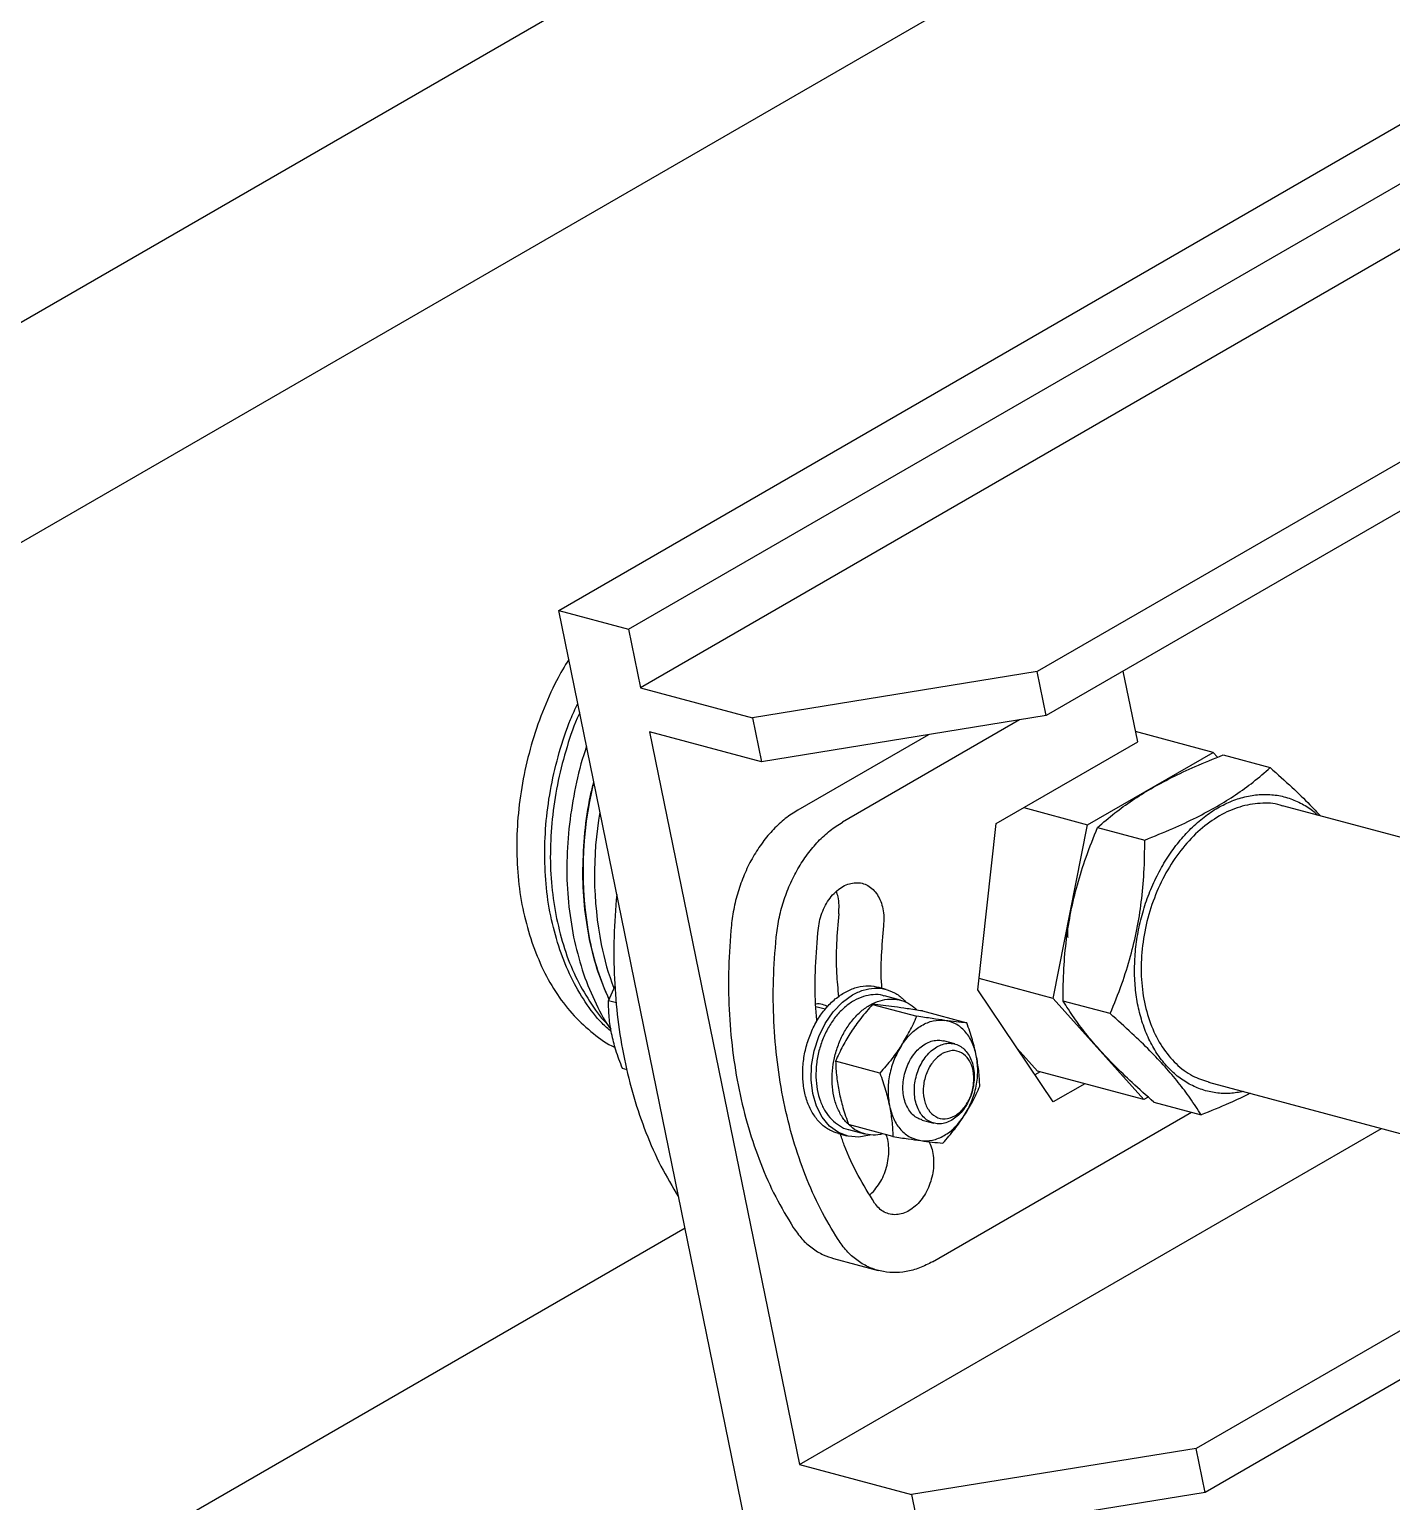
# Model space of a CAD drawing. Header units: millimetres. Extents: x 861 to 27901, y 673 to 17923.
# Drawn here: x 24084.3 to 24348, y 6868.1 to 7153 of the extents above; entities that cross this region are included whole.
import ezdxf

# ---------------------------------------------------------------- set-up
doc = ezdxf.new("R2010")
doc.units = ezdxf.units.MM
doc.header["$LTSCALE"] = 33.3

msp = doc.modelspace()

# ---------------------------------------------------------------- linework, layer by layer
at = {"color": 7, "linetype": 'Continuous', "lineweight": 25}
for p, q in [((24006.04, 7052.09), (24788.9, 7504.02)), ((24788.9, 7461.38), (24017.49, 7016.06)), ((24186.77, 7040.55), (24753.01, 7367.44)), ((24200.3, 7036.93), (24766.54, 7363.81)), ((24768.87, 7352.46), (24202.63, 7025.58)), ((24789.57, 7323.23), (24279.39, 7028.71)), ((24791.31, 7314.72), (24281.14, 7020.2)), ((24223.91, 6859.02), (24186.77, 7040.55)), ((24186.77, 7040.55), (24200.3, 7036.93)), ((24200.3, 7036.93), (24202.63, 7025.58)), ((24279.39, 7028.71), (24224.29, 7019.78)), ((24281.14, 7020.2), (24279.39, 7028.71)), ((24298.83, 7015.12), (24296.04, 7028.8)), ((24202.63, 7025.58), (24224.29, 7019.78)), ((24224.29, 7019.78), (24226.03, 7011.27)), ((24281.14, 7020.2), (24226.03, 7011.27)), ((24226.03, 7011.27), (24204.37, 7017.07)), ((24204.37, 7017.07), (24233.39, 6875.25)), ((24275.95, 7019.36), (24241.73, 6999.6)), ((24313.43, 7013.08), (24298.43, 7017.1)), ((24258.32, 7016.5), (24233.07, 7001.92)), ((24271.44, 6999.31), (24298.83, 7015.12)), ((24289.15, 6999.07), (24313.43, 7013.08)), ((24313.43, 7013.08), (24314.29, 7012.12)), ((24315.36, 7012.57), (24324.49, 7010.12)), ((24276.77, 7002.39), (24289.15, 6999.07)), ((24451.44, 6969.39), (24326.89, 7002.75)), ((24267.91, 6967.14), (24271.44, 6999.31)), ((24282.45, 6965.47), (24289.15, 6999.07)), ((24291.08, 6998.55), (24300.22, 6996.11)), ((24282.45, 6965.47), (24268.14, 6969.3)), ((24196.43, 6965), (24197.68, 6967.87)), ((24250.13, 6967.19), (24248.51, 6967.62)), ((24252.91, 6965.12), (24249.8, 6965.95)), ((24282.46, 6945.42), (24267.91, 6967.14)), ((24300.03, 6945.89), (24282.45, 6965.47)), ((24197.96, 6964.59), (24196.43, 6965)), ((24238.34, 6963.37), (24236.52, 6963.86)), ((24247.52, 6964.31), (24256.09, 6962.01)), ((24257.18, 6963.03), (24265.76, 6960.73)), ((24293.52, 6962.51), (24284.39, 6964.95)), ((24263.45, 6956.64), (24261.24, 6957.23)), ((24275.51, 6955.8), (24279.46, 6951.4)), ((24199.99, 6951.66), (24199.11, 6951.9)), ((24248.94, 6951.02), (24240.36, 6953.32)), ((24279.93, 6951.27), (24278.93, 6950.7)), ((24300.03, 6945.89), (24279.46, 6951.4)), ((24288.59, 6948.95), (24282.46, 6945.42)), ((24312.56, 6949.26), (24437.12, 6915.89)), ((24266.8, 6947.48), (24266.8, 6947.49)), ((24266.83, 6947.58), (24266.83, 6947.59)), ((24300.86, 6946.37), (24300.03, 6945.89)), ((24259.14, 6914.51), (24309.23, 6943.42)), ((24301.97, 6945.37), (24311.1, 6942.92)), ((24233.39, 6875.25), (24346.05, 6940.29)), ((24242.87, 6940.09), (24245.98, 6939.26)), ((24251.45, 6938.74), (24242.88, 6941.03)), ((24257.14, 6941.92), (24259.35, 6941.33)), ((24240.92, 6939.29), (24242.54, 6938.85)), ((24394.79, 6927.23), (24310.16, 6878.38)), ((24406.04, 6924.22), (24311.9, 6869.87)), ((24057.74, 6832.44), (24211.22, 6921.04)), ((24239.97, 6915.13), (24248.63, 6912.81)), ((24310.16, 6878.38), (24255.05, 6869.45)), ((24311.9, 6869.87), (24310.16, 6878.38)), ((24233.39, 6875.25), (24255.05, 6869.45)), ((24255.05, 6869.45), (24256.79, 6860.94)), ((24311.9, 6869.87), (24256.79, 6860.94))]:
    msp.add_line(p, q, dxfattribs=at)
at = {"color": 7, "linetype": 'Continuous', "lineweight": 25, "flags": 128}
msp.add_lwpolyline([(24247.11, 6939.06), (24246.94, 6938.99), (24244.85, 6938.61), (24242.8, 6938.79), (24240.9, 6939.51), (24239.2, 6940.75), (24237.78, 6942.47), (24236.69, 6944.59), (24235.96, 6947.03), (24235.64, 6949.71), (24235.73, 6952.51), (24236.22, 6955.33), (24237.1, 6958.06), (24238.34, 6960.6), (24239.89, 6962.85), (24241.68, 6964.72), (24243.65, 6966.14)], dxfattribs=at)
at = {"color": 7, "linetype": 'Continuous', "lineweight": 25}
for centre, radius, start, end in [((24263.3, 6990.36), 71.82, 166.3234, 190.8453), ((24264.24, 6989.46), 70.55, 170.1565, 191.0906), ((24244.65, 6987.19), 52.92, 191.274, 204.5022), ((24249.32, 6986.86), 55.41, 191.4171, 200.5468)]:
    msp.add_arc(centre, radius, start, end, dxfattribs=at)
for points, knots in [([(24188.71, 7031.07), (24187.9, 7029.71), (24185.99, 7026.49), (24183.55, 7020.91), (24181.37, 7014.53), (24179.8, 7007.96), (24178.85, 7001.31), (24178.54, 6994.71), (24178.89, 6988.26), (24179.84, 6982.05), (24180.99, 6978.24), (24181.57, 6976.33)], [0, 0, 0, 0, 0.083197, 0.197798, 0.312398, 0.426998, 0.541599, 0.656199, 0.770799, 0.8854, 1, 1, 1, 1]), ([(24186.98, 6974.88), (24186.4, 6976.79), (24185.25, 6980.6), (24184.31, 6986.81), (24183.96, 6993.26), (24184.27, 6999.86), (24185.21, 7006.51), (24186.81, 7013.07), (24188.56, 7018.46), (24189.97, 7021.51), (24190.45, 7022.54)], [0, 0, 0, 0, 0.133082, 0.266165, 0.399247, 0.53233, 0.665412, 0.798495, 0.931577, 1, 1, 1, 1]), ([(24190.83, 7020.71), (24190.67, 7020.37), (24189.57, 7018.02), (24188.07, 7013.35), (24186.41, 7006.82), (24185.41, 7000.17), (24185.05, 6993.56), (24185.3, 6987.07), (24186, 6982.98), (24186.35, 6980.93)], [0, 0, 0, 0, 0.027441, 0.189535, 0.351628, 0.513721, 0.675814, 0.837907, 1, 1, 1, 1]), ([(24192.16, 7014.19), (24191.97, 7013.66), (24190.96, 7010.84), (24189.76, 7005.48), (24188.62, 6998.26), (24188.24, 6991.06), (24188.51, 6984), (24189.27, 6979.55), (24189.65, 6977.32)], [0, 0, 0, 0, 0.044161, 0.2353288, 0.4264966, 0.6176644, 0.8088322, 1, 1, 1, 1]), ([(24291.08, 6998.55), (24292.16, 6999.49), (24294.2, 7001.26), (24297.67, 7003.77), (24301.34, 7006.06), (24305.42, 7008.25), (24310.08, 7010.44), (24313.54, 7011.83), (24315.36, 7012.57)], [0, 0, 0, 0, 0.182375, 0.345749, 0.5, 0.654251, 0.817624, 1, 1, 1, 1]), ([(24300.22, 6996.11), (24302.04, 6996.84), (24305.5, 6998.24), (24310.16, 7000.43), (24314.24, 7002.61), (24317.91, 7004.9), (24321.38, 7007.41), (24323.42, 7009.18), (24324.49, 7010.12)], [0, 0, 0, 0, 0.1826877, 0.3459844, 0.5, 0.6540051, 0.8173015, 1, 1, 1, 1]), ([(24324.49, 7010.12), (24325.91, 7008.85), (24328.61, 7006.45), (24331.85, 7003.32), (24333.53, 7001.51), (24334.2, 7000.79)], [0, 0, 0, 0, 0.4034771, 0.7641279, 1, 1, 1, 1]), ([(24192.76, 6976.85), (24192.38, 6979.05), (24191.62, 6983.46), (24191.35, 6990.45), (24191.77, 6997.56), (24192.52, 7003.22), (24193.35, 7006.42), (24193.57, 7007.28)], [0, 0, 0, 0, 0.22905, 0.4581, 0.68715, 0.916201, 1, 1, 1, 1]), ([(24319.35, 6947.44), (24318.48, 6947.29), (24316.67, 6946.98), (24313.97, 6947.12), (24311.31, 6947.72), (24308.79, 6948.82), (24306.46, 6950.37), (24304.35, 6952.37), (24302.51, 6954.77), (24300.96, 6957.53), (24299.74, 6960.61), (24298.85, 6963.95), (24298.33, 6967.5), (24298.17, 6971.2), (24298.38, 6974.97), (24298.95, 6978.77), (24299.88, 6982.52), (24301.15, 6986.15), (24302.74, 6989.61), (24304.61, 6992.84), (24306.75, 6995.78), (24309.11, 6998.39), (24311.65, 7000.61), (24314.33, 7002.41), (24317.1, 7003.75), (24319.91, 7004.62), (24322.72, 7005.01), (24325.48, 7004.89), (24328.15, 7004.29), (24330.66, 7003.17), (24332.49, 7002.05), (24333.39, 7001.16), (24333.6, 7000.95)], [0, 0, 0, 0, 0.031812, 0.066017, 0.100222, 0.134426, 0.168631, 0.202836, 0.237041, 0.271245, 0.30545, 0.339655, 0.37386, 0.408064, 0.442269, 0.476474, 0.510679, 0.544883, 0.579088, 0.613293, 0.647498, 0.681702, 0.715907, 0.750112, 0.784317, 0.818521, 0.852726, 0.886931, 0.921136, 0.95534, 0.989545, 1, 1, 1, 1]), ([(24326.87, 7002.69), (24326.71, 7002.76), (24325.36, 7003.29), (24322.54, 7003.32), (24318.57, 7002.69), (24314.63, 7000.92), (24310.88, 6998.23), (24307.47, 6994.68), (24304.54, 6990.41), (24302.19, 6985.58), (24300.51, 6980.39), (24299.57, 6975.03), (24299.41, 6969.71), (24300.02, 6964.63), (24301.4, 6959.99), (24303.47, 6955.95), (24306.18, 6952.71), (24309.24, 6950.38), (24311.52, 6949.65), (24312.58, 6949.32)], [0, 0, 0, 0, 0.008363, 0.070863, 0.133363, 0.195863, 0.258363, 0.320863, 0.383363, 0.445863, 0.508363, 0.570863, 0.633363, 0.695863, 0.758363, 0.820863, 0.883363, 0.945863, 1, 1, 1, 1]), ([(24284.39, 6964.95), (24284.41, 6967.06), (24284.46, 6971.05), (24284.99, 6976.84), (24285.85, 6982.26), (24287.13, 6987.57), (24288.84, 6993.04), (24290.31, 6996.65), (24291.08, 6998.55)], [0, 0, 0, 0, 0.1823753, 0.3457486, 0.5, 0.6542506, 0.8176238, 1, 1, 1, 1]), ([(24293.52, 6962.51), (24294.29, 6964.41), (24295.76, 6968.03), (24297.48, 6973.5), (24298.75, 6978.8), (24299.61, 6984.22), (24300.14, 6990.01), (24300.19, 6994), (24300.22, 6996.11)], [0, 0, 0, 0, 0.182688, 0.345984, 0.5, 0.654005, 0.817302, 1, 1, 1, 1]), ([(24240.97, 6981.84), (24241, 6982.4), (24241.08, 6983.51), (24240.91, 6985), (24240.64, 6985.84), (24240.53, 6986.2)], [0, 0, 0, 0, 0.363039, 0.726078, 1, 1, 1, 1]), ([(24186.35, 6980.93), (24186.82, 6978.96), (24187.77, 6975.01), (24189.94, 6969.62), (24192.68, 6964.84), (24194.85, 6961.73), (24196.21, 6960.46), (24196.34, 6960.34)], [0, 0, 0, 0, 0.243585, 0.48717, 0.730756, 0.974341, 1, 1, 1, 1]), ([(24240.97, 6981.84), (24240.8, 6979.91), (24240.46, 6976.06), (24240.46, 6970.67), (24240.78, 6967.3), (24240.92, 6965.78)], [0, 0, 0, 0, 0.3538586, 0.7077172, 1, 1, 1, 1]), ([(24189.65, 6977.32), (24190.17, 6975.17), (24191.19, 6970.85), (24193.61, 6965.07), (24195.52, 6961.26), (24196.78, 6959.63), (24196.87, 6959.52)], [0, 0, 0, 0, 0.325111, 0.650222, 0.975333, 1, 1, 1, 1]), ([(24196.54, 6965.24), (24195.78, 6966.98), (24194.21, 6970.61), (24193.25, 6974.71), (24192.76, 6976.85)], [0, 0, 0, 0, 0.478933, 1, 1, 1, 1]), ([(24236.74, 6961.07), (24236.65, 6962.11), (24236.35, 6965.54), (24236.38, 6971.56), (24236.81, 6976.56), (24237.03, 6979.06)], [0, 0, 0, 0, 0.177208, 0.588604, 1, 1, 1, 1]), ([(24249.63, 6979.52), (24249.47, 6977.59), (24249.14, 6973.74), (24249.08, 6969.69), (24249.25, 6967.63), (24249.27, 6967.42)], [0, 0, 0, 0, 0.473109, 0.946217, 1, 1, 1, 1]), ([(24285.37, 6977.22), (24285.35, 6977.41), (24285.31, 6977.86), (24285.32, 6978.32), (24285.33, 6978.59)], [0, 0, 0, 0, 0.42244, 1, 1, 1, 1]), ([(24181.57, 6976.33), (24182.26, 6974.52), (24183.64, 6970.89), (24186.43, 6966.14), (24189.68, 6961.97), (24193.43, 6958.62), (24196.14, 6956.63), (24197.65, 6956.01), (24197.69, 6955.99)], [0, 0, 0, 0, 0.199011, 0.398022, 0.597033, 0.796044, 0.995055, 1, 1, 1, 1]), ([(24196.94, 6959.03), (24196.34, 6959.56), (24194.49, 6961.19), (24191.86, 6964.71), (24189.05, 6969.43), (24187.67, 6973.07), (24186.98, 6974.88)], [0, 0, 0, 0, 0.136507, 0.424338, 0.712169, 1, 1, 1, 1]), ([(24240.93, 6939.32), (24240.36, 6939.5), (24239.15, 6939.88), (24237.53, 6941.12), (24236.1, 6942.83), (24235, 6944.97), (24234.27, 6947.43), (24233.95, 6950.12), (24234.03, 6952.94), (24234.53, 6955.78), (24235.42, 6958.53), (24236.66, 6961.09), (24238.22, 6963.34), (24240.02, 6965.25), (24241.36, 6966.13), (24242.03, 6966.57)], [0, 0, 0, 0, 0.0673232, 0.1450463, 0.2227694, 0.3004924, 0.3782155, 0.4559386, 0.5336616, 0.6113847, 0.6891077, 0.7668308, 0.8445539, 0.9222769, 1, 1, 1, 1]), ([(24249.79, 6965.92), (24249.69, 6965.96), (24249.01, 6966.21), (24247.64, 6966.23), (24245.75, 6965.91), (24243.87, 6965.07), (24242.08, 6963.78), (24240.45, 6962.1), (24239.05, 6960.07), (24237.91, 6957.78), (24237.09, 6955.31), (24236.61, 6952.76), (24236.5, 6950.22), (24236.76, 6947.78), (24237.37, 6945.53), (24238.32, 6943.57), (24239.57, 6941.95), (24241.08, 6940.8), (24242.21, 6940.19), (24242.85, 6940.1), (24242.87, 6940.1)], [0, 0, 0, 0, 0.010899, 0.0725549, 0.1342108, 0.1958668, 0.2575227, 0.3191786, 0.3808346, 0.4424905, 0.5041464, 0.5658023, 0.6274583, 0.6891142, 0.7507701, 0.8124261, 0.874082, 0.9357379, 0.9973938, 1, 1, 1, 1]), ([(24242.83, 6941.17), (24242.65, 6941.32), (24241.99, 6941.9), (24241.11, 6943.33), (24240.25, 6945.37), (24239.75, 6947.69), (24239.61, 6950.17), (24239.83, 6952.72), (24240.42, 6955.26), (24241.34, 6957.68), (24242.56, 6959.9), (24244.05, 6961.83), (24245.73, 6963.4), (24247.55, 6964.54), (24249.45, 6965.23), (24251.34, 6965.43), (24253.16, 6965.13), (24254.8, 6964.4), (24255.7, 6963.58), (24256.12, 6963.19)], [0, 0, 0, 0, 0.022712, 0.084236, 0.14576, 0.207284, 0.268809, 0.330333, 0.391857, 0.453382, 0.514906, 0.57643, 0.637955, 0.699479, 0.761003, 0.822528, 0.884052, 0.945576, 1, 1, 1, 1]), ([(24242.03, 6966.57), (24242.72, 6966.92), (24244.1, 6967.61), (24246.2, 6967.92), (24247.69, 6967.91), (24248.41, 6967.63), (24248.5, 6967.59)], [0, 0, 0, 0, 0.319101, 0.638202, 0.957302, 1, 1, 1, 1]), ([(24243.65, 6966.14), (24244.34, 6966.48), (24245.72, 6967.17), (24247.83, 6967.52), (24249.89, 6967.35), (24251.79, 6966.6), (24253.19, 6965.68), (24253.82, 6964.87), (24253.99, 6964.66)], [0, 0, 0, 0, 0.186355, 0.37271, 0.559065, 0.74542, 0.931774, 1, 1, 1, 1]), ([(24197, 6958.66), (24196.82, 6959.7), (24196.44, 6961.9), (24196.43, 6963.93), (24196.43, 6965)], [0, 0, 0, 0, 0.476313, 1, 1, 1, 1]), ([(24236.5, 6964.42), (24236.52, 6964.43), (24236.97, 6964.51), (24237.79, 6964.39), (24238.52, 6964.07), (24238.87, 6963.92)], [0, 0, 0, 0, 0.033696, 0.52847, 1, 1, 1, 1]), ([(24247.52, 6964.31), (24246.73, 6963.41), (24245.22, 6961.69), (24243.96, 6959.85), (24243.35, 6958.97)], [0, 0, 0, 0, 0.521843, 1, 1, 1, 1]), ([(24251.76, 6963.83), (24251.01, 6963.92), (24249.44, 6964.12), (24248.18, 6964.25), (24247.52, 6964.31)], [0, 0, 0, 0, 0.478157, 1, 1, 1, 1]), ([(24257.18, 6963.03), (24256.18, 6963.18), (24254.25, 6963.48), (24252.57, 6963.72), (24251.76, 6963.83)], [0, 0, 0, 0, 0.521843, 1, 1, 1, 1]), ([(24301.97, 6945.37), (24300.54, 6946.64), (24297.85, 6949.04), (24294.31, 6952.48), (24291.3, 6955.67), (24288.69, 6958.74), (24286.34, 6961.86), (24285.06, 6963.89), (24284.39, 6964.95)], [0, 0, 0, 0, 0.1823753, 0.3457486, 0.5, 0.6542506, 0.8176238, 1, 1, 1, 1]), ([(24311.1, 6942.92), (24310.42, 6943.99), (24309.14, 6946.02), (24306.79, 6949.14), (24304.19, 6952.21), (24301.18, 6955.39), (24297.64, 6958.83), (24294.94, 6961.24), (24293.52, 6962.51)], [0, 0, 0, 0, 0.1826877, 0.3459844, 0.5, 0.6540051, 0.8173015, 1, 1, 1, 1]), ([(24253.1, 6956.36), (24253.65, 6957.25), (24254.8, 6959.12), (24255.65, 6961.02), (24256.09, 6962.01)], [0, 0, 0, 0, 0.478157, 1, 1, 1, 1]), ([(24261.51, 6961.21), (24260.71, 6961.33), (24259.02, 6961.56), (24257.1, 6961.86), (24256.09, 6962.01)], [0, 0, 0, 0, 0.478157, 1, 1, 1, 1]), ([(24265.76, 6960.73), (24265.1, 6960.79), (24263.83, 6960.92), (24262.26, 6961.12), (24261.51, 6961.21)], [0, 0, 0, 0, 0.521843, 1, 1, 1, 1]), ([(24267.6, 6954.43), (24267.37, 6955.43), (24266.89, 6957.51), (24266.15, 6959.63), (24265.76, 6960.73)], [0, 0, 0, 0, 0.478157, 1, 1, 1, 1]), ([(24199.11, 6951.9), (24198.65, 6953.08), (24197.78, 6955.35), (24197.25, 6957.59), (24197, 6958.66)], [0, 0, 0, 0, 0.523687, 1, 1, 1, 1]), ([(24243.35, 6958.97), (24242.8, 6958.08), (24241.66, 6956.21), (24240.81, 6954.31), (24240.36, 6953.32)], [0, 0, 0, 0, 0.478157, 1, 1, 1, 1]), ([(24257.15, 6941.93), (24256.84, 6942.03), (24256.19, 6942.24), (24255.31, 6942.91), (24254.54, 6943.83), (24253.94, 6944.99), (24253.55, 6946.32), (24253.37, 6947.77), (24253.42, 6949.3), (24253.69, 6950.83), (24254.17, 6952.32), (24254.84, 6953.7), (24255.68, 6954.92), (24256.66, 6955.94), (24257.73, 6956.71), (24258.86, 6957.22), (24260, 6957.4), (24260.8, 6957.39), (24261.19, 6957.24), (24261.24, 6957.22)], [0, 0, 0, 0, 0.054137, 0.116637, 0.179137, 0.241637, 0.304137, 0.366637, 0.429137, 0.491637, 0.554137, 0.616637, 0.679137, 0.741637, 0.804137, 0.866637, 0.929137, 0.991637, 1, 1, 1, 1]), ([(24253.1, 6956.36), (24252.5, 6955.48), (24251.24, 6953.64), (24249.73, 6951.92), (24248.94, 6951.02)], [0, 0, 0, 0, 0.478157, 1, 1, 1, 1]), ([(24268.27, 6948.45), (24268.23, 6949.46), (24268.14, 6951.39), (24267.78, 6953.45), (24267.6, 6954.43)], [0, 0, 0, 0, 0.521843, 1, 1, 1, 1]), ([(24240.36, 6953.32), (24240.41, 6952.31), (24240.49, 6950.37), (24240.86, 6948.31), (24241.03, 6947.33)], [0, 0, 0, 0, 0.521843, 1, 1, 1, 1]), ([(24248.94, 6951.02), (24249.33, 6949.92), (24250.07, 6947.8), (24250.55, 6945.72), (24250.78, 6944.72)], [0, 0, 0, 0, 0.521843, 1, 1, 1, 1]), ([(24265.28, 6942.79), (24265.83, 6943.68), (24266.98, 6945.55), (24267.83, 6947.45), (24268.27, 6948.45)], [0, 0, 0, 0, 0.478157, 1, 1, 1, 1]), ([(24241.03, 6947.33), (24241.26, 6946.34), (24241.74, 6944.25), (24242.49, 6942.14), (24242.88, 6941.03)], [0, 0, 0, 0, 0.478157, 1, 1, 1, 1]), ([(24320.63, 6947.1), (24319.27, 6946.44), (24316.24, 6944.98), (24312.93, 6943.66), (24311.1, 6942.92)], [0, 0, 0, 0, 0.4462981, 1, 1, 1, 1]), ([(24250.78, 6944.72), (24250.96, 6943.74), (24251.32, 6941.68), (24251.41, 6939.75), (24251.45, 6938.74)], [0, 0, 0, 0, 0.478157, 1, 1, 1, 1]), ([(24261.12, 6937.45), (24261.91, 6938.35), (24263.42, 6940.08), (24264.68, 6941.91), (24265.28, 6942.79)], [0, 0, 0, 0, 0.521843, 1, 1, 1, 1]), ([(24249.46, 6939.27), (24249.31, 6939.22), (24248.54, 6938.97), (24247.13, 6938.99), (24245.35, 6939.38), (24243.94, 6940.07), (24243.25, 6940.77), (24243.01, 6941)], [0, 0, 0, 0, 0.061357, 0.329214, 0.597072, 0.86493, 1, 1, 1, 1]), ([(24247.91, 6925.86), (24246.83, 6927.61), (24244.67, 6931.11), (24242.5, 6935.63), (24241.55, 6938.46), (24241.3, 6939.18)], [0, 0, 0, 0, 0.427198, 0.854395, 1, 1, 1, 1]), ([(24246.96, 6927.47), (24247.01, 6927.51), (24247.46, 6927.83), (24248.2, 6928.7), (24249.13, 6930.03), (24249.86, 6931.56), (24250.37, 6933.2), (24250.66, 6934.89), (24250.69, 6936.56), (24250.54, 6937.99), (24250.27, 6938.77), (24250.17, 6939.08)], [0, 0, 0, 0, 0.018086, 0.146351, 0.274615, 0.40288, 0.531144, 0.659409, 0.787673, 0.915938, 1, 1, 1, 1]), ([(24258.42, 6937.74), (24258.51, 6937.59), (24258.83, 6937.02), (24259.15, 6935.83), (24259.37, 6934.24), (24259.32, 6932.57), (24259.04, 6930.88), (24258.52, 6929.24), (24257.79, 6927.71), (24256.87, 6926.36), (24255.8, 6925.23), (24254.63, 6924.37), (24253.39, 6923.8), (24252.13, 6923.56), (24250.91, 6923.65), (24249.77, 6924.08), (24248.73, 6924.79), (24248.19, 6925.5), (24247.91, 6925.86)], [0, 0, 0, 0, 0.025222, 0.090207, 0.155192, 0.220178, 0.285163, 0.350148, 0.415133, 0.480118, 0.545104, 0.610089, 0.675074, 0.740059, 0.805044, 0.87003, 0.935015, 1, 1, 1, 1]), ([(24251.45, 6938.74), (24252.46, 6938.58), (24254.38, 6938.28), (24256.07, 6938.05), (24256.87, 6937.94)], [0, 0, 0, 0, 0.521843, 1, 1, 1, 1]), ([(24256.87, 6937.94), (24257.62, 6937.84), (24259.19, 6937.64), (24260.46, 6937.52), (24261.12, 6937.45)], [0, 0, 0, 0, 0.478157, 1, 1, 1, 1]), ([(24232.17, 6921.13), (24232.71, 6920.37), (24233.79, 6918.85), (24235.77, 6917.1), (24237.83, 6915.81), (24239.3, 6915.37), (24239.98, 6915.16)], [0, 0, 0, 0, 0.259698, 0.519395, 0.779093, 1, 1, 1, 1])]:
    msp.add_open_spline(points, degree=3, knots=knots, dxfattribs=at)
for points in [[(24233.07, 7001.92), (24232.24, 7001.4), (24230.6, 7000.35), (24228.31, 6998.22), (24226.21, 6995.73), (24224.36, 6992.91), (24222.79, 6989.81), (24221.56, 6986.52), (24220.64, 6983.1), (24220.34, 6980.78), (24220.19, 6979.63)], [(24228.86, 6977.31), (24229.01, 6978.46), (24229.31, 6980.78), (24230.22, 6984.2), (24231.46, 6987.49), (24233.02, 6990.59), (24234.87, 6993.41), (24236.97, 6995.89), (24239.26, 6998.03), (24240.91, 6999.08), (24241.73, 6999.6)], [(24197.99, 6985.57), (24197.78, 6982.83), (24197.36, 6977.35), (24197.47, 6969.25), (24198.13, 6961.33), (24199.38, 6953.67), (24201.2, 6946.34), (24203.58, 6939.41), (24206.46, 6932.91), (24208.79, 6929.02), (24209.96, 6927.07)], [(24237.03, 6979.06), (24237.11, 6979.62), (24237.28, 6980.74), (24237.84, 6982.37), (24238.58, 6983.89), (24239.51, 6985.22), (24240.59, 6986.33), (24241.78, 6987.17), (24243.02, 6987.7), (24244.28, 6987.91), (24245.49, 6987.79), (24246.63, 6987.34), (24247.64, 6986.59), (24248.48, 6985.55), (24249.13, 6984.27), (24249.55, 6982.8), (24249.74, 6981.2), (24249.67, 6980.08), (24249.63, 6979.52)], [(24220.19, 6979.63), (24219.98, 6976.89), (24219.56, 6971.41), (24219.68, 6963.3), (24220.33, 6955.38), (24221.59, 6947.72), (24223.4, 6940.39), (24225.78, 6933.46), (24228.66, 6926.96), (24231, 6923.07), (24232.17, 6921.13)], [(24240.83, 6918.8), (24239.66, 6920.75), (24237.32, 6924.64), (24234.45, 6931.14), (24232.07, 6938.07), (24230.25, 6945.4), (24229, 6953.06), (24228.34, 6960.98), (24228.23, 6969.08), (24228.65, 6974.57), (24228.86, 6977.31)], [(24253.1, 6956.36), (24253.68, 6957.15), (24254.84, 6958.72), (24256.99, 6960.32), (24259.27, 6961.28), (24260.76, 6961.24), (24261.51, 6961.21)], [(24267.6, 6954.43), (24267.36, 6955.33), (24266.86, 6957.12), (24265.45, 6959.19), (24263.66, 6960.69), (24262.23, 6961.04), (24261.51, 6961.21)], [(24259.95, 6956.08), (24260.32, 6956.26), (24261.07, 6956.63), (24262.21, 6956.82), (24263.32, 6956.73), (24264.36, 6956.33), (24265.28, 6955.66), (24266.05, 6954.72), (24266.65, 6953.57), (24267.04, 6952.24), (24267.22, 6950.79), (24267.17, 6949.26), (24266.9, 6947.73), (24266.42, 6946.24), (24265.75, 6944.86), (24264.91, 6943.64), (24263.94, 6942.61), (24263.21, 6942.13), (24262.85, 6941.89)], [(24253.1, 6956.36), (24252.6, 6955.48), (24251.6, 6953.73), (24250.74, 6950.7), (24250.38, 6947.6), (24250.65, 6945.68), (24250.78, 6944.72)], [(24262.85, 6941.89), (24262.48, 6941.71), (24261.73, 6941.34), (24260.59, 6941.15), (24259.48, 6941.24), (24258.44, 6941.63), (24257.52, 6942.31), (24256.75, 6943.24), (24256.15, 6944.4), (24255.76, 6945.73), (24255.58, 6947.18), (24255.63, 6948.71), (24255.9, 6950.24), (24256.38, 6951.73), (24257.05, 6953.11), (24257.89, 6954.33), (24258.86, 6955.36), (24259.59, 6955.84), (24259.95, 6956.08)], [(24261, 6954.77), (24261.64, 6955.03), (24262.92, 6955.57), (24264.79, 6955.09), (24266.25, 6953.72), (24267.1, 6951.57), (24267.21, 6949), (24266.57, 6946.39), (24265.26, 6944.15), (24263.49, 6942.6), (24261.53, 6941.99), (24259.68, 6942.42), (24258.21, 6943.81), (24257.36, 6945.95), (24257.25, 6948.52), (24257.9, 6951.12), (24259.19, 6953.42), (24260.4, 6954.32), (24261, 6954.77)], [(24265.28, 6942.79), (24265.78, 6943.67), (24266.78, 6945.42), (24267.65, 6948.45), (24268, 6951.55), (24267.74, 6953.47), (24267.6, 6954.43)], [(24250.78, 6944.72), (24251.03, 6943.82), (24251.52, 6942.03), (24252.93, 6939.96), (24254.72, 6938.46), (24256.16, 6938.11), (24256.87, 6937.94)], [(24256.87, 6937.94), (24257.62, 6937.92), (24259.11, 6937.88), (24261.39, 6938.83), (24263.54, 6940.43), (24264.7, 6942), (24265.28, 6942.79)], [(24259.14, 6914.51), (24258.3, 6914.08), (24256.62, 6913.21), (24254.03, 6912.52), (24251.47, 6912.31), (24248.98, 6912.63), (24246.61, 6913.45), (24244.43, 6914.77), (24242.45, 6916.53), (24241.37, 6918.05), (24240.83, 6918.8)]]:
    msp.add_open_spline(points, degree=3, dxfattribs=at)

doc.saveas('drawing.dxf')
